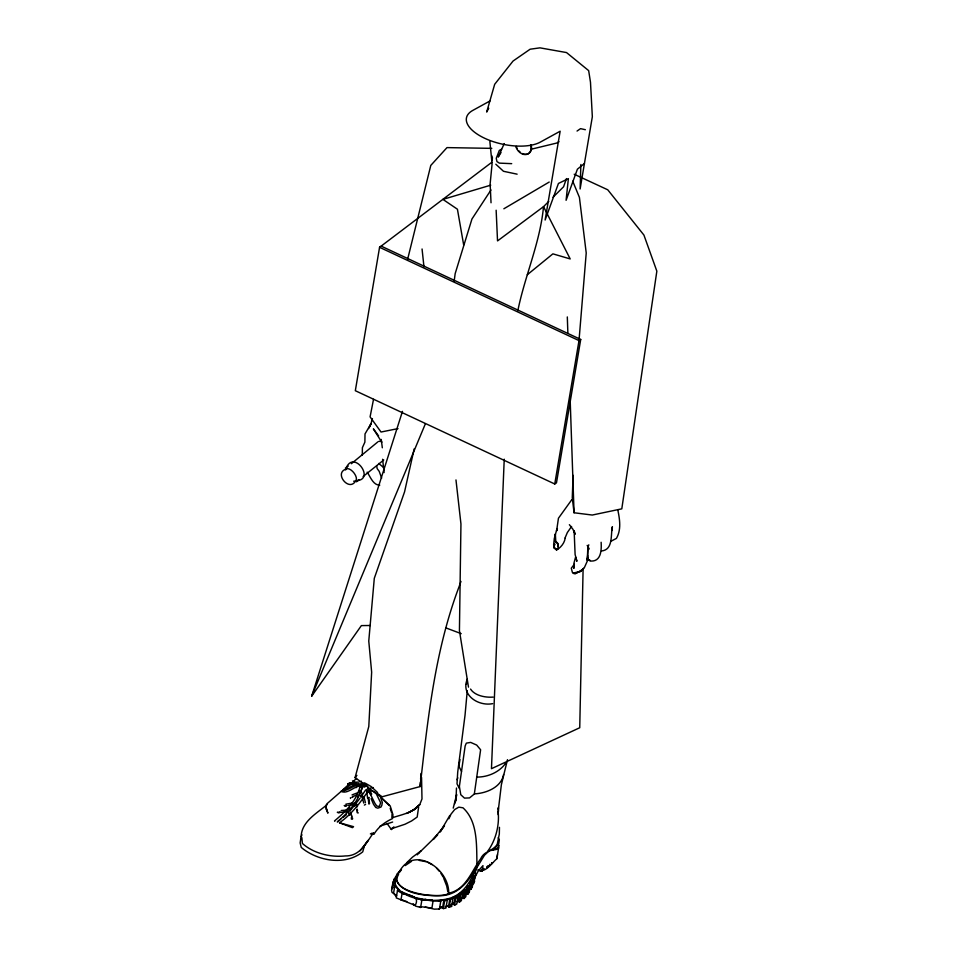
<?xml version="1.0" encoding="UTF-8"?>
<svg xmlns="http://www.w3.org/2000/svg" width="957" height="957" viewBox="0 0 957 957"><rect width="100%" height="100%" fill="white"/><g stroke="black" fill="none" stroke-linecap="round" stroke-linejoin="round"><path stroke-width="1.44" d="M492.042 156.015L492.006 160.465L492.472 157.678M362.308 455.125L362.392 447.685L364.88 442.122L365.012 433.94L370.897 423.903L372.44 418.592M498.202 814.682L498.346 807.612L498.525 811.345M499.458 827.35L499.315 834.049L497.209 844.445C493.166 851.096 483.943 850.964 480.653 858.824C471.191 871.516 465.987 889.938 448.163 893.312M583.088 569.618L579.739 727.739L491.467 768.686L504.231 459.204M580.887 164.508L580.121 188.984L592.335 116.754L590.481 82.218L588.663 70.627L566.52 52.563L539.975 47.85L530.13 49.214L513.048 61.045L494.685 84.288L486.67 112.053L488.74 108.273M456.465 788.03L456.07 798.928L456.633 794.561L453.223 808.127M467.267 690.667L465.03 715.226L457.697 772.299L457.015 783.831L459.288 788.389M573.099 475.342L572.274 497.652L574.056 512.761L592.263 515.045L621.799 508.837L656.849 271.166L643.917 235.063L607.755 189.797L574.2 174.234M391.903 817.529L392.035 814.024M467.351 678.968C460.461 694.949 478.165 706.481 492.616 703.67M354.066 803.031L354.006 804.119L354.58 803.748M587.873 545.717L587.395 558.625L587.706 555.73M365.825 785.35L365.395 784.692L364.82 786.738L365.096 784.441M377.417 793.437L382.13 796.762L420.111 786.57L420.41 782.18M420.613 779.249L421.008 773.4M503.609 774.536C501.289 787.372 486.108 793.365 474.385 793.867M420.111 786.57C427.827 719.174 434.825 650.975 458.941 587.048L460.975 581.437M301.874 837.686L302.376 843.44C313.609 853.512 330.488 857.508 345.274 855.941C360.203 856.24 366.208 842.818 373.493 832.781L374.295 833.703C378.505 826.812 385.264 821.86 392.537 818.57L392.956 814.73L390.193 805.89L378.171 794.824M477.938 869.865C485.271 873.609 491.886 862.999 496.874 858.704L499.052 845.198M498.406 809.383L501.36 784.788L507.485 759.679M498.418 845.115L498.071 847.818L493.082 849.696L498.764 843.715L499.339 839.684L498.19 837.722M575.492 557.393L573.937 563.254L573.841 568.374L573.925 565.132M454.18 280.999L455.173 273.618L471.945 219.021L490.977 189.976M517.821 310.762C524.879 275.736 540.167 242.635 543.516 206.652L548.792 201.413M418.652 806.883L417.192 817.027L411.666 820.903L405.014 824.24L391.485 828.726L391.365 829.492L387.047 823.451M496.874 858.704L497.461 854.565M571.736 499.757L558.445 518.239L556.591 530.944L557.417 528.539M300.749 838.858L300.151 842.914L301.252 847.435C317.58 861.121 345.214 866.037 362.739 851.838L364.581 845.151M348.886 811.644L348.396 813.127M425.255 907.045L434.334 909.15L439.466 908.994L440.758 901.231L433.054 900.956L431.93 908.049L420.446 906.65M402.239 892.63L400.983 899.736L415.218 905.394C421.523 893.503 403.22 896.374 397.49 890.345L396.246 897.893L402.981 900.609M440.758 901.231L438.426 900.74L443.857 900.106L442.553 907.99L443.33 908.576A70.351 26.126 12.9 0 0 445.962 908.073L447.278 900.142L446.488 899.544L450.532 899.269A85.496 36.258 11.7 0 0 452.936 898.384L451.596 906.423A85.723 35.409 12 0 1 449.204 907.272L447.362 905.812M445.328 906.554L448.701 905.693L449.862 898.719M450.998 904.724L453.989 903.396L455.149 896.446L455.927 897.104L454.587 905.202L453.08 903.946M458.08 900.968L458.858 900.358L460.018 893.431L460.736 894.053L459.384 902.188L457.913 900.896M396.641 895.668L392.047 892.426L391.569 890.297L392.98 882.175L394.308 883.06L394.918 880.703L393.65 880.464L393.219 883.108M392.119 888.766L392.777 884.83M392.466 888.431L392.777 885.751M393.53 883.084L394.2 879.088L395.564 879.339M394.966 879.938L395.42 877.258L396.724 875.894M413.101 904.365L415.912 906.219L420.637 907.451L421.881 899.963L421.032 899.365L433.054 900.956M443.33 908.576L444.646 900.716L443.857 900.106M449.204 907.272L450.532 899.269M456.944 898.085L457.41 895.309L460.018 893.431M454.587 905.202A96.92 43.986 11 0 0 456.776 904.018L458.128 895.908L457.41 895.309M459.384 902.188L461.37 900.645L462.721 892.522L462.004 891.9L464.504 889.723L465.329 890.465L463.989 898.563L462.53 897.259M460.855 898.838L463.344 896.661L464.504 889.723M463.989 898.563L465.772 896.745L467.112 888.67L466.191 887.845L468.236 885.572L469.05 886.302L467.71 894.34L465.58 892.426M465.712 894.017L467.076 892.498L468.236 885.572M467.71 894.34L469.289 892.343L470.629 884.328L469.636 883.443L471.299 880.5L472.387 881.301L471.059 889.268L470.198 888.503L471.526 880.524M472.22 882.976L473.404 875.954L474.768 876.074L476.012 873.478L474.66 873.418L477.387 866.779L484.457 855.259L489.206 850.797L496.444 849.433L498.681 847.986M471.059 889.268C474.516 884.28 471.478 879.746 473.404 875.954M474.768 876.074L473.476 883.861L476.012 873.478M394.451 883.514L394.918 880.703L394.451 883.49M471.299 880.5L469.887 887.952M478.44 870.248L481.18 871.253L481.371 870.08M482.017 871.348L482.974 865.63L478.297 870.882L475.378 876.349M486.934 866.54L486.742 867.712L487.496 867.15A84.216 42.742 9.6 0 0 489.541 865.487L489.745 864.315M491.886 162.223L379.57 247.313L355.322 390.707L554.749 483.991L579.009 340.596L586.222 252.995L579.416 197.393L572.729 181.196M491.695 862.724L491.491 863.908A59.621 30.265 9.6 0 0 492.544 862.747M580.72 339.46L579.009 340.596L379.57 247.313L381.293 246.176L580.72 339.46L556.472 482.854L554.749 483.991M587.49 559.582L587.957 547.093L588.818 544.808M392.98 882.175L393.339 884.699L394.822 885.787L393.626 892.821L395.827 896.183M611.69 530.728L612.396 526.733C610.47 534.748 613.497 549.785 601.498 550.981M373.529 399.308L370.084 416.869L381.03 432.026L397.992 428.604M414.178 448.869L404.56 491.862L374.295 578.327L368.768 641.058L371.651 672.161L368.792 726.495L355.059 777.658L363.301 783.472M553.888 547.571L554.689 544.138L553.888 547.571L556.4 549.641L558.063 548.552L556.567 549.509L554.055 547.428L553.636 544.856L554.306 538.528L556.926 528.886M407.646 259.215L430.782 165.429L446.991 147.605L491.802 148.359M352.655 818.283L352.427 819.18L351.375 819.12L351.458 817.254M565.073 537.918L567.345 532.547L571.592 526.458M587.12 560.383L587.801 557.692L587.323 561.017L584.464 567.441L581.342 570.563L583.351 568.913L580.42 571.628L573.733 573.53L572.418 572.465L571.281 568.195L574.356 564.235M370.323 625.495L361.375 625.603L311.683 696.182L402.466 411.366M455.329 801.667L455.963 799.717L454.587 803.916M457.111 779.764L457.781 777.802M566.448 178.576L563.577 186.771L553.014 197.238M395.456 879.316L396.712 877.497L395.42 877.258M301.06 837.04L301.945 834.791M393.65 880.464L394.188 879.088M395.839 879.674L394.667 882.653C400.576 900.37 433.007 902.846 448.917 898.527C465.186 894.065 472.303 877.964 478.105 863.74C470.772 878.705 459.91 894.556 441.572 895.692C426.571 896.003 400.851 894.699 395.444 878.059L397.035 873.968L401.139 869.542M392.334 888.395L392.837 887.151M369.785 426.678L370.897 423.903L368.589 428.569M352.75 783.257L341.087 791.355C348.216 795.028 356.028 783.699 364.103 785.53M358.827 784.058L352.69 784.142L353.037 783.304M459.994 759.547L458.846 766.258L461.525 771.426M311.683 696.182L425.363 423.831M466.418 684.315L467.351 682.078M365.598 804.394L364.354 805.088M361.973 794.777L362.488 793.58L360.059 791.499M504.231 143.562L498.226 157.032L501.025 152.534M355.298 805.16L354.915 806.021L352.535 804.55M473.559 878.921L472.387 881.301M474.05 879.399L474.636 878.071M448.881 818.773L451.046 814.084L454.707 809.526L458.798 807.158L462.973 807.804C477.998 821.513 476.442 845.258 476.957 863.908L477.053 863.824M365.562 785.35L365.897 784.692L364.485 785.625M357.523 797.348L358.779 794.956M360.023 792.563L361.902 788.975L361.339 784.931M400.026 871.863L401.485 869.255M558.015 548.026L558.003 543.696L557.034 542.344M398.184 874.231C411.51 843.344 449.766 867.748 448.701 893.671M470.629 884.328L469.05 886.302M449.826 815.424L440.136 831.968L444.491 825.652L433.174 839.48L437.648 834.767L419.238 852.723M398.591 874.435C387.453 892.056 437.768 899.472 448.701 893.551M362.619 848.416L368.062 840.378L360.155 850.809M360.801 797.085L365.741 789.86M346.913 466.502C354.903 451.249 374.725 479.122 356.973 480.665M347.343 466.92L348.001 465.975L345.357 468.081M351.363 463.702L377.955 441.799M487.819 851.084C495.893 839.911 499.638 825.03 498.107 811.345M359.988 798.282L350.334 810.567M355.059 777.658L356.901 775.361M505.942 762.813C499.65 772.12 488.118 777.072 477.1 777.096M367.057 789.298L367.632 788.592M347.798 809.634L349.664 807.576M352.415 797.061L353.049 796.368L351.925 797.528M579.739 571.413L581.569 570.205L575.205 573.865L573.291 573.135L578.375 571.808M417.228 854.84L419.166 852.819M467.112 888.67L465.329 890.465M354.018 803.701L355.442 804.335M582.346 569.762L583.638 568.458L581.844 570.264M391.365 829.492L393.937 826.908M405.158 865.607L411.426 861.396M368.684 790.865L369.546 790.015L371.699 794.059L370.849 794.609L368.301 791.236M341.948 790.697L326.827 803.88L325.643 806.177L327.916 813.151L326.229 809.12M406.653 862.771L412.527 857.113L421.092 850.785M353.815 780.936L356.59 778.34M342.965 789.704L348.348 784.8M363.816 783.46L364.438 782.922L363.708 787.037L362.835 784.991L363.265 786.331L364.055 786.032M393.171 817.457C402.634 814.431 412.934 812.577 419.764 804.574L421.989 798.928L421.558 777.407M527.307 274.743L552.883 253.856L570.193 258.928L543.516 206.652L497.532 240.913L496.145 210.229M584.428 163.527L577.406 169.186L566.089 200.3L568.386 178.624L558.433 183.469L545.119 220.026L560.144 131.229L540.394 142.079A40.995 18.362 12 0 1 484.697 138.275A40.995 18.362 12 0 1 472.746 110.438L490.02 100.94M346.171 469.086C333.407 472.866 349.269 492.532 355.681 480.821M356.494 481.814L359.138 479.696L358.097 480.187M363.146 476.49L383.769 459.982M339.448 822.769L353.576 826.669L352.451 827.673L339.448 822.769C351.674 814.323 360.598 802.277 368.78 790.063L373.948 791.595L376.065 793.209M340.704 819.24L337.259 821.955C348.252 812.553 358.54 801.332 362.189 786.953L361.279 781.115M343.001 817.434L346.434 814.718M416.247 807.768L419.764 804.574L413.065 810.232M460.736 894.053L462.721 892.522M391.485 828.726L393.124 827.518M481.18 871.253L484.326 869.016L483.536 868.418M457.123 901.626L458.858 900.358M355.561 803.533L356.602 803.892L357.428 806.572L356.614 807.038M577.047 131.049L580.54 128.645L585.361 129.709M327.234 804.574C316.516 813.498 300.39 822.278 301.18 838.26M503.861 208.782L549.222 182.045M343.372 790.961L352.894 785.541L358.133 784.86M359.569 790.925L358.636 791.475L359.928 792.384L359.976 793.628M408.579 812.672L415.063 809.096L406.641 813.486M559.008 141.756L556.555 143.095L531.446 149.172M501.576 149.22L499.315 150.416L496.264 158.3L496.934 161.542L499.351 163.121L511.696 163.659M363.158 784.836L362.392 785.23L363.158 785.302M357.93 786.582L359.342 785.9M455.149 896.446L452.147 897.75L452.936 898.384M352.056 794.896L358.385 792.48M352.678 796.75L356.542 794.956M352.607 782.515L347.762 783.867L352.607 782.515L348.109 783.747L348.24 784.477L356.662 783.328M380.085 826.106L392.645 822.039M490.726 185.18L442.912 199.391L457.422 209.212L463.678 244.98M440.124 907.679L442.696 907.116L440.459 906.686M345.824 804.167L352.32 803.055M339.735 812.469L345.764 811.787M370.574 787.994L373.242 787.551M348.539 805.387L352.415 804.813M341.206 810.507L345.621 810.184M363.576 783.795C355.43 783.053 349.819 790.614 341.793 790.769L342.618 791.092M355.705 787.551L356.53 787.503M426.69 900.19L432.205 899.855M359.09 782.108L352.846 782.264L352.69 784.142M379.762 485.163C373.11 485.187 370.467 476.897 367.153 472.16M493.118 697.103C484.948 697.701 474.756 695.572 470.545 689.076M474.074 881.194L474.732 881.206M419.238 860.391L425.985 861.695M556.184 541.602L554.988 541.542L557.775 543.887L558.134 546.363M357.32 812.84L358.337 812.888M421.104 899.879L423.903 900.035M378.96 441.321L381.52 441.5M610.722 541.375L616.404 538.42C621.416 529.711 619.777 519.484 617.827 510.021M471.299 886.708L472.244 886.828M371.472 833.272L374.295 833.703L370.383 833.906M421.881 899.963L416.367 898.252M440.316 907.535L442.553 907.99M587.598 560.06L590.266 560.623L586.737 558.948L591.019 561.077C601.355 561.472 601.57 549.629 601.128 542.272M347.008 811.835L345.86 811.584L345.764 810.591L347.367 810.95M438.785 908.851L439.466 908.994M397.49 890.345L399.236 890.74L394.822 885.787M400.983 899.736L403.22 900.226M404.273 900.908L406.833 901.506M361.854 783.065L363.54 783.544M517.127 174.174L503.478 171.279L495.822 164.209M425.147 899.125L427.875 900.118L415.888 897.81L401.103 891.577M445.818 627.876L461.202 633.654M362.607 796.786L359.485 795.135M427.348 862.09L432.217 864.649M352.463 780.876L354.688 782.108M366.89 786.391L376.328 793.891L380.647 802.791L379.319 806.464L376.771 806.033L374.881 803.294L368.313 790.039M365.263 783.185L371.172 786.558L377.608 792.552M419.465 906.674L420.637 907.451M400.935 892.283L404.105 894.4M413.161 903.958L415.218 905.394M450.544 905.585L451.596 906.423M378.721 463.463L384.092 467.901M453.271 902.798L453.989 903.396M462.721 896.099L463.344 896.661M468.511 891.637L469.289 892.343M381.676 798.126L389.284 805.543M436.476 868.059L439.275 871.205M569.367 524.687L572.908 529.221L575.157 534.281L574.128 530.585L575.109 554.51L576.892 561.28L575.803 557.237M378.601 435.902L373.362 428.856L381.831 442.29M366.962 785.853L368.385 787.814M360.406 786.941L360.083 786.487C356.471 800.913 345.621 811.656 334.555 820.879L334.735 821.345M440.962 873.466L443.223 877.114M587.179 545.37L589.261 548.971M350.19 811.943L352.272 816.955M371.125 798.628L373.529 804.323L375.742 807.457L377.788 808.163L380.946 807.086L381.831 805.304L382.345 802.54L380.886 798.294M349.209 813.749L349.903 815.4M443.725 878.382L446.692 885.991L447.864 891.84M390.205 808.366L391.58 812.601M363.792 796.356L365.43 802.624M362.213 797.205L363.756 803.102M357.559 810.878L357.081 809.06L356.949 812.003M376.675 465.784L377.166 468.619L379.199 471.334L381.652 478.129M366.531 790.159L367.584 798.15L368.876 797.384M565.192 538.049C564.463 543.217 560.898 547.368 556.591 550.096L554.235 547.906L553.852 545.059M326.098 807.038L326.588 809.969M468.487 687.138L459.432 630.663L460.951 523.981L455.975 479.935M350.418 797.671L350.525 798.449M381.233 439.419L382.322 447.78M382.609 459.264L384.116 472.567M422.061 248.987L423.963 266.764M489.864 141.624L492.089 163.85L490.128 183.923L491.037 202.776M364.808 785.601L364.856 786.833M567.31 316.934L567.872 333.251M570.073 397.047L574.056 512.761M345.609 469.899A7.548 3.661 51.3 0 1 354.317 473.38A7.548 3.661 51.3 0 1 353.647 481.215M530.657 144.962A9.414 7.13 56.6 0 1 525.967 154.567A9.414 7.13 56.6 0 1 515.847 146.672M531.087 144.686A9.414 7.13 56.6 0 1 522.331 153.539M520.357 152.319A9.414 7.13 56.6 0 1 518.622 150.644M517.223 148.622A9.414 7.13 56.6 0 1 516.278 146.385M458.128 895.908A96.86 44.357 10.9 0 1 455.927 897.104M447.278 900.142A69.993 27.251 12.5 0 1 444.646 900.716M488.022 865.726A84.216 42.742 9.6 0 1 487.699 865.965M555.323 534.126L555.538 541.674L555.323 534.126M459.372 786.475L460.784 794.729L464.492 798.114L469.552 797.911L474.337 793.987L480.617 749.786L476.682 745.06L470.665 742.405L466.334 743.134L465.15 745.958L459.372 786.475M368.134 797.827L368.888 804.047L369.51 803.665L368.804 797.683L368.134 797.827M346.817 805.507L345.561 806.261L344.209 805.567L346.817 805.507M339.986 812.23L338.766 812.948L337.319 812.302L339.986 812.23"/></g></svg>
